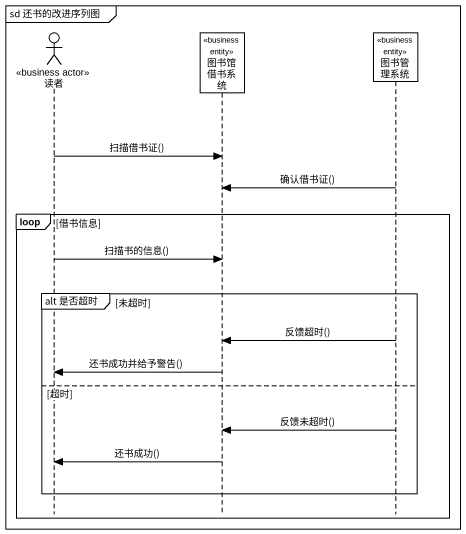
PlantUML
@startuml
mainframe sd 还书的改进序列图
hide footbox
actor 读者 <<business actor>>
participant 图书馆借书系统 <<business entity>>
participant 图书管理系统 <<business entity>>

读者 -> 图书馆借书系统 : 扫描借书证()
图书管理系统 -> 图书馆借书系统 : 确认借书证()
loop 借书信息
  读者 -> 图书馆借书系统 : 扫描书的信息()
  group alt 是否超时 [未超时]
    图书管理系统 -> 图书馆借书系统 : 反馈超时()
    图书馆借书系统 -> 读者 : 还书成功并给予警告()
  else 超时
    图书管理系统 -> 图书馆借书系统 : 反馈未超时()
    图书馆借书系统 -> 读者 : 还书成功()
  end
end
@enduml
